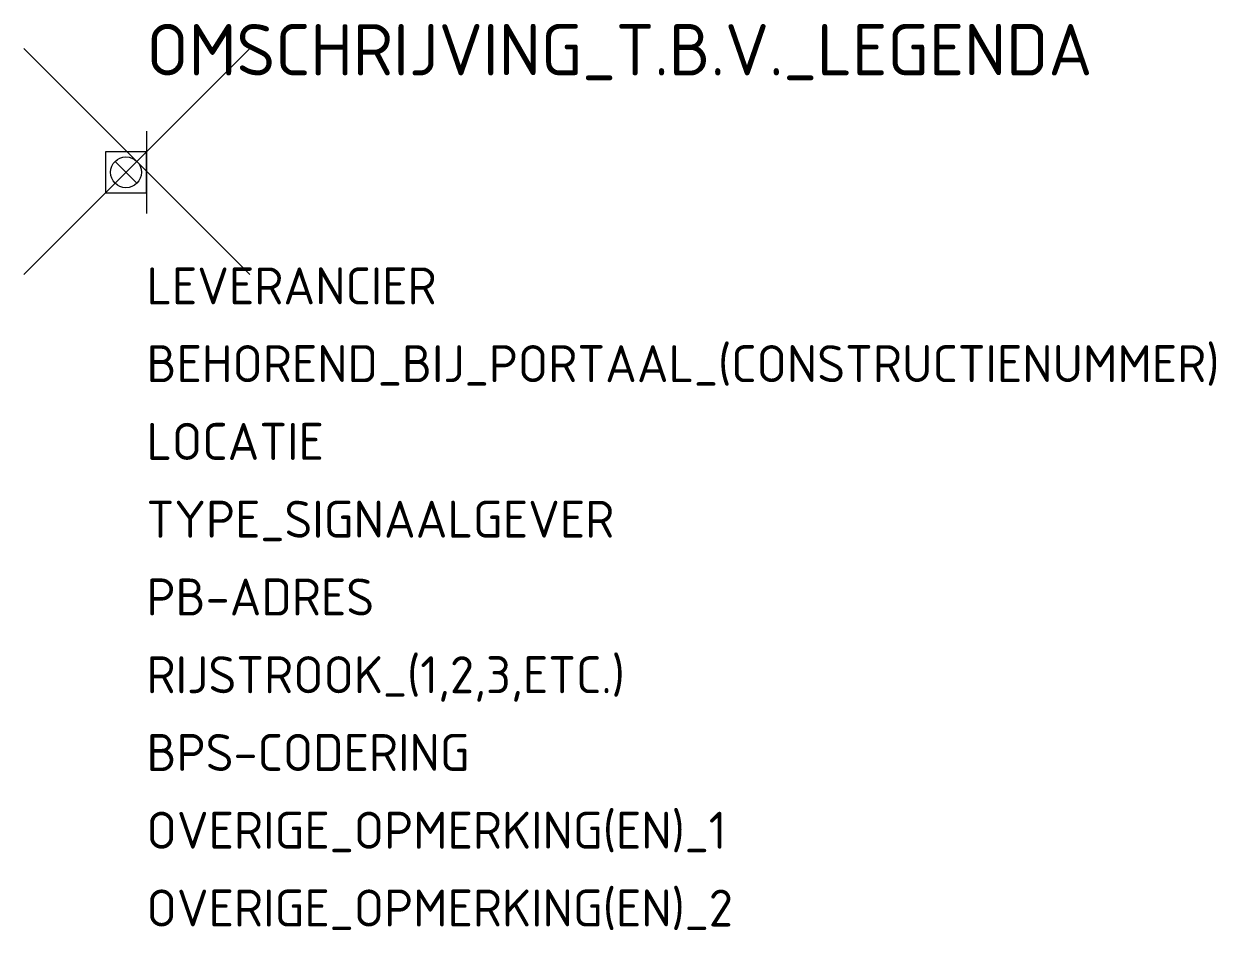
# Model space of a CAD drawing. Extents: x -6 to 52.1, y -38.9 to 5.2.
import ezdxf

# ---------------------------------------------------------------- set-up
doc = ezdxf.new("R2010")
doc.units = 0
doc.styles.add('NLCS-ISO', font='NLCS-ISO.ttf')

msp = doc.modelspace()

# ---------------------------------------------------------------- linework, layer by layer
msp.add_line((0, 0), (0, -4))
for points in [[(5.03, 4.03), (-5.97, -6.97)], [(-5.97, 4.03), (5.03, -6.97)]]:
    msp.add_lwpolyline(points)
at = {"flags": 128}
msp.add_lwpolyline([(0, -3), (0, -1), (-2, -1), (-2, -3)], close=True, dxfattribs=at)
for points in [[(-0.47, -2.53), (-1.53, -1.47)], [(-0.47, -1.47), (-1.53, -2.53)]]:
    msp.add_lwpolyline(points, dxfattribs=at)
msp.add_circle((-1, -2), 0.75)

# ---------------------------------------------------------------- texts
at = {"style": 'NLCS-ISO'}
msp.add_attdef('OMSCHRIJVING_T.B.V._LEGENDA', (0, 2.715), 'DVT1', height=2.5, dxfattribs=at)
at = {"style": 'NLCS-ISO', "flags": 1}
for tag, p, s in [('LEVERANCIER', (0, -8.431), ''), ('BEHOREND_BIJ_PORTAAL_(CONSTRUCTIENUMMER)', (0, -12.215), ''), ('LOCATIE', (0, -16), ''), ('TYPE_SIGNAALGEVER', (0, -19.784), 'MSI-RS 3.2'), ('PB-ADRES', (0, -23.569), ''), ('RIJSTROOK_(1,2,3,ETC.)', (0, -27.353), ''), ('BPS-CODERING', (0, -31.138), ''), ('OVERIGE_OPMERKING(EN)_1', (0, -34.922), ''), ('OVERIGE_OPMERKING(EN)_2', (0, -38.707), '')]:
    msp.add_attdef(tag, p, s, height=1.8, dxfattribs=at)

doc.saveas('drawing.dxf')
